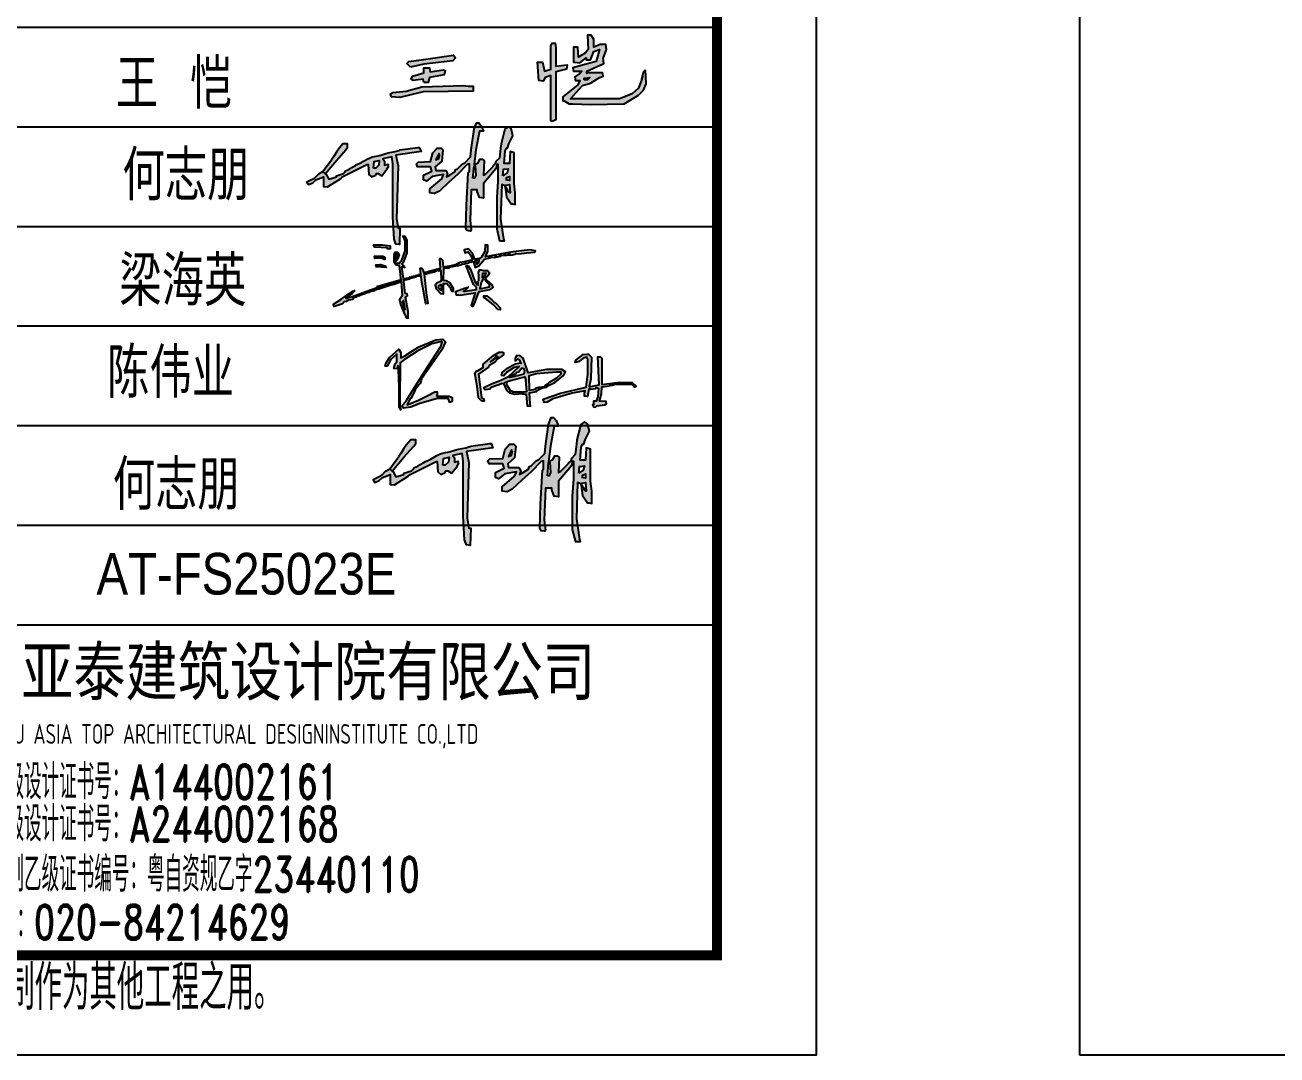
# Model space of a CAD drawing. Extents: x -1041549 to 749950, y -354245 to 17554.
# Drawn here: x -605750 to -593181, y -141716 to -131375 of the extents above; entities that cross this region are included whole.
import ezdxf
from ezdxf.enums import TextEntityAlignment as Align

# ---------------------------------------------------------------- set-up
doc = ezdxf.new("R2010")
doc.units = 0
doc.header["$LTSCALE"] = 1000
doc.header["$MEASUREMENT"] = 0
for name, color, linetype in [('13', 13, 'Continuous'), ('14', 1, 'Continuous'), ('_0', 7, 'Continuous'), ('PUB_TITLE', 4, 'Continuous'), ('RAS2DXF', 7, 'Continuous'), ('图签-Xi$0$RAS2DXF', 7, 'Continuous')]:
    doc.layers.add(name, color=color, linetype=linetype)
doc.styles.add('_HZTXT', font='gs_txt.shx', dxfattribs={"width": 0.8, "bigfont": 'HZTXT.shx'})
doc.styles.add('HT', font='simhei.ttf', dxfattribs={"width": 0.7})
doc.styles.add('hztxt', font='romand_pkpm', dxfattribs={"bigfont": 'gbcbig'})
doc.styles.get("Standard").update_dxf_attribs({"font": 'gbenor.shx', "bigfont": 'gbcbig.shx'})

# ---------------------------------------------------------------- blocks, each defined once
blk = doc.blocks.new('图签-Xi$0$A$C38097BB6')
at = {"linetype": 'Continuous'}
h = blk.add_hatch(color=4, dxfattribs=at)
h.dxf.hatch_style = 1
h.paths.add_polyline_path([(1561, 923), (1554, 964), (1629, 1032), (1643, 1162), (1622, 1183), (1575, 1183), (1527, 1128), (1499, 1025), (1356, 1019), (1335, 998), (1349, 964), (1499, 964), (1513, 916), (1417, 868), (1417, 813), (1451, 800), (1520, 854), (1650, 875), (1629, 827), (1492, 711), (1492, 663), (1547, 656), (1602, 683), (1711, 786), (1814, 875), (1923, 991), (1951, 998), (1951, 909), (1937, 896), (1917, 519), (1910, 253), (1923, 225), (1964, 218), (1971, 232), (1958, 341), (1971, 697), (2040, 697), (2040, 677), (2067, 608), (2115, 601), (2115, 772), (2156, 820), (2259, 943), (2272, 991), (2286, 991), (2286, 800), (2272, 608), (2272, 239), (2306, 102), (2354, 102), (2347, 129), (2313, 355), (2327, 759), (2361, 745), (2373, 746), (2375, 752), (2416, 759), (2423, 663), (2402, 670), (2395, 704), (2382, 704), (2382, 725), (2368, 725), (2382, 615), (2436, 533), (2450, 533), (2484, 526), (2484, 663), (2471, 772), (2471, 1128), (2423, 1142), (2416, 1005), (2354, 1005), (2368, 1149), (2382, 1183), (2395, 1183), (2409, 1231), (2457, 1326), (2436, 1409), (2402, 1429), (2361, 1402), (2320, 1231), (2313, 1183), (2300, 1067), (2259, 1025), (2252, 998), (2224, 971), (2224, 964), (2142, 882), (2115, 868), (2122, 1039), (2101, 1053), (2074, 1053), (2053, 1012), (2005, 991), (2026, 1162), (2067, 1381), (2115, 1381), (2088, 1443), (2060, 1477), (2033, 1477), (2005, 1402), (1971, 1162), (1964, 1080), (1896, 1012), (1869, 998), (1814, 943), (1787, 930), (1787, 909), (1725, 868), (1684, 848), (1698, 889), (1677, 923)])
h.paths.add_polyline_path([(1561, 1046), (1595, 1121), (1608, 1108), (1595, 1060)], flags=16)
h.paths.add_polyline_path([(2005, 978), (2019, 978), (2026, 868), (2012, 834), (1992, 834)], flags=16)
h.paths.add_polyline_path([(2341, 861), (2347, 937), (2402, 943), (2389, 896)], flags=16)
h.paths.add_polyline_path([(2382, 812), (2382, 841), (2416, 854), (2416, 807)], flags=16)
h = blk.add_hatch(color=4, dxfattribs=at)
h.dxf.hatch_style = 1
h.paths.add_polyline_path([(254, 848), (254, 800), (254, 738), (268, 738), (302, 731), (453, 827), (473, 848), (761, 991), (774, 991), (781, 875), (815, 848), (863, 868), (870, 889), (891, 889), (932, 861), (993, 937), (1014, 976), (1002, 995), (966, 984), (966, 1032), (946, 1058), (1048, 1080), (1062, 998), (1062, 697), (1062, 383), (1075, 123), (1096, 68), (1137, 61), (1144, 253), (1123, 253), (1103, 362), (1123, 978), (1096, 1101), (1390, 1142), (1369, 1190), (1356, 1190), (1144, 1162), (1133, 1155), (1089, 1142), (1007, 1128), (981, 1121), (945, 1108), (933, 1104), (921, 1101), (891, 1094), (866, 1090), (822, 1080), (798, 1071), (770, 1059), (713, 1025), (696, 1014), (644, 991), (627, 980), (583, 957), (560, 941), (521, 923), (513, 917), (502, 903), (487, 889), (405, 861), (405, 848), (316, 820), (282, 882), (275, 882), (248, 909), (200, 882), (166, 848), (145, 827), (108, 810), (63, 788), (83, 759), (131, 779), (166, 813), (228, 837)])
h.paths.add_polyline_path([(836, 950), (843, 1025), (904, 1039), (897, 984), (863, 950)], flags=16)
h = blk.add_hatch(color=4, dxfattribs=at)
h.dxf.hatch_style = 1
h.paths.add_polyline_path([(248, 909), (275, 882), (405, 1039), (514, 1162), (535, 1190), (535, 1231), (480, 1231), (431, 1170), (405, 1135), (371, 1081), (350, 1046)])
for p, q in [((248, 909), (350, 1046)), ((1014, 976), (1002, 995))]:
    blk.add_line(p, q, dxfattribs=at)
at = {"layer": '图签-Xi$0$RAS2DXF', "color": 0}
for points in [[(2361, 745, 0), (2327, 759, 0), (2313, 355, 0), (2347, 129, 0), (2354, 102, 0), (2306, 102, 0), (2272, 239, 0), (2272, 608, 0), (2286, 800, 0), (2286, 991, 0), (2272, 991, 0), (2259, 943, 0), (2156, 820, 0), (2115, 772, 0), (2115, 601, 0), (2067, 608, 0), (2040, 677, 0), (2040, 697, 0), (1971, 697, 0), (1958, 341, 0), (1971, 232, 0), (1964, 218, 0), (1923, 225, 0), (1910, 253, 0), (1917, 519, 0), (1937, 896, 0), (1951, 909, 0), (1951, 998, 0), (1923, 991, 0), (1814, 875, 0), (1711, 786, 0), (1602, 683, 0), (1547, 656, 0), (1492, 663, 0), (1492, 711, 0), (1629, 827, 0), (1650, 875, 0), (1520, 854, 0), (1451, 800, 0), (1417, 813, 0), (1417, 868, 0), (1513, 916, 0), (1499, 964, 0), (1349, 964, 0), (1335, 998, 0), (1356, 1019, 0), (1499, 1025, 0), (1527, 1128, 0), (1575, 1183, 0), (1622, 1183, 0), (1643, 1162, 0), (1629, 1032, 0), (1554, 964, 0), (1561, 923, 0), (1677, 923, 0), (1698, 889, 0), (1684, 848, 0), (1725, 868, 0), (1787, 909, 0), (1787, 930, 0), (1814, 943, 0), (1869, 998, 0), (1896, 1012, 0), (1964, 1080, 0), (1971, 1162, 0), (2005, 1402, 0), (2033, 1477, 0), (2060, 1477, 0), (2088, 1443, 0), (2115, 1381, 0), (2067, 1381, 0), (2026, 1162, 0), (2005, 991, 0), (2053, 1012, 0), (2074, 1053, 0), (2101, 1053, 0), (2122, 1039, 0), (2115, 868, 0), (2142, 882, 0), (2224, 964, 0)], [(2368, 725, 0), (2375, 752, 0), (2416, 759, 0), (2423, 663, 0), (2402, 670, 0), (2395, 704, 0), (2382, 704, 0), (2382, 725, 0), (2368, 725, 0), (2382, 615, 0), (2436, 533, 0), (2450, 533, 0), (2484, 526, 0), (2484, 663, 0), (2471, 772, 0), (2471, 1128, 0), (2423, 1142, 0), (2416, 1005, 0), (2354, 1005, 0), (2368, 1149, 0), (2382, 1183, 0), (2395, 1183, 0), (2409, 1231, 0), (2457, 1326, 0), (2436, 1409, 0), (2402, 1429, 0), (2361, 1402, 0), (2320, 1231, 0), (2313, 1183, 0), (2300, 1067, 0), (2259, 1025, 0), (2252, 998, 0), (2224, 971, 0), (2224, 964, 0), (2224, 964, 0), (2224, 964, 0)], [(145, 827, 0), (166, 848, 0), (200, 882, 0), (248, 909, 0), (275, 882, 0), (282, 882, 0), (316, 820, 0), (405, 848, 0), (405, 861, 0), (487, 889, 0), (502, 903, 0), (513, 917, 0), (521, 923, 0), (560, 941, 0), (583, 957, 0), (627, 980, 0), (644, 991, 0), (696, 1014, 0), (713, 1025, 0), (770, 1059, 0), (798, 1071, 0), (822, 1080, 0), (866, 1090, 0), (891, 1094, 0), (921, 1101, 0), (933, 1104, 0), (945, 1108, 0), (981, 1121, 0), (1007, 1128, 0), (1089, 1142, 0), (1133, 1155, 0), (1144, 1162, 0), (1356, 1190, 0), (1369, 1190, 0), (1390, 1142, 0), (1096, 1101, 0), (1123, 978, 0), (1103, 362, 0), (1123, 253, 0), (1144, 253, 0), (1137, 61, 0), (1096, 68, 0), (1075, 123, 0), (1062, 383, 0), (1062, 697, 0), (1062, 998, 0), (1048, 1080, 0), (946, 1058, 0), (966, 1032, 0), (966, 984, 0), (1002, 995, 0)], [(275, 882, 0), (405, 1039, 0), (514, 1162, 0), (535, 1190, 0), (535, 1231, 0), (480, 1231, 0), (431, 1170, 0), (405, 1135, 0), (371, 1081, 0), (350, 1046, 0), (350, 1046, 0), (350, 1046, 0)], [(1608, 1108, 0), (1595, 1121, 0), (1561, 1046, 0), (1595, 1060, 0), (1608, 1108, 0), (1608, 1108, 0)], [(145, 827, 0), (108, 810, 0), (63, 788, 0), (83, 759, 0), (131, 779, 0), (166, 813, 0), (228, 837, 0), (254, 848, 0), (254, 800, 0), (254, 738, 0), (268, 738, 0), (302, 731, 0), (453, 827, 0), (473, 848, 0), (761, 991, 0), (774, 991, 0), (781, 875, 0), (815, 848, 0), (863, 868, 0), (870, 889, 0), (891, 889, 0), (932, 861, 0), (993, 937, 0), (1014, 976, 0)], [(836, 950, 0), (843, 1025, 0), (904, 1039, 0), (897, 984, 0), (863, 950, 0), (836, 950, 0)], [(1992, 834, 0), (2005, 978, 0), (2019, 978, 0), (2026, 868, 0), (2012, 834, 0), (1992, 834, 0)], [(2341, 861, 0), (2347, 937, 0), (2402, 943, 0), (2389, 896, 0), (2341, 861, 0)], [(2382, 807, 0), (2382, 841, 0), (2416, 854, 0), (2416, 807, 0), (2375, 813, 0)], [(2373, 746, 0), (2361, 745, 0)]]:
    blk.add_polyline3d(points, dxfattribs=at)
blk = doc.blocks.new('qs23x')
at = {"linetype": 'Continuous'}
h = blk.add_hatch(color=4, dxfattribs=at)
h.dxf.hatch_style = 1
h.paths.add_polyline_path([(1064138.2, -133986), (1064153.2, -133982), (1064154.2, -133976), (1064138.2, -133978), (1064138.2, -133952), (1064137.2, -133945), (1064133.2, -133945), (1064131.2, -133949), (1064131.2, -133982), (1064122.2, -133985), (1064119.2, -133972), (1064112.2, -133972), (1064114.2, -133998), (1064120.2, -133999), (1064123.2, -133994), (1064131.2, -133991), (1064131.2, -134055), (1064133.2, -134056), (1064138.2, -134054), (1064138.2, -134049)])
h = blk.add_hatch(color=4, dxfattribs=at)
h.dxf.hatch_style = 1
h.paths.add_polyline_path([(1064181.2, -133966), (1064181.2, -133969), (1064187.2, -133969), (1064192.2, -133957), (1064200.2, -133954), (1064195.2, -133971), (1064181.2, -133975), (1064162.2, -133980), (1064163.2, -133985), (1064175.2, -133985), (1064172.2, -133988), (1064165.2, -133993), (1064166.2, -133998), (1064172.2, -133998), (1064169.2, -134004), (1064148.2, -134021), (1064148.2, -134027), (1064150.2, -134027), (1064157.2, -134031), (1064162.2, -134031), (1064187.2, -134032), (1064235.2, -134031), (1064255.2, -134019), (1064262.2, -134012), (1064266.2, -134003), (1064265.2, -133983), (1064263.2, -133985), (1064262.2, -133987), (1064261.2, -133992), (1064260.2, -133996), (1064255.2, -134009), (1064246.2, -134017), (1064228.2, -134024), (1064159.2, -134024), (1064176.2, -134005), (1064187.2, -134002), (1064200.2, -133994), (1064205.2, -133992), (1064204.2, -133987), (1064184.2, -133987), (1064182.2, -133988), (1064182.2, -133985), (1064206.2, -133974), (1064205.2, -133967), (1064210.2, -133954), (1064209.2, -133947), (1064201.2, -133947), (1064192.2, -133951), (1064192.2, -133940), (1064188.2, -133934), (1064183.2, -133934), (1064184.2, -133954), (1064180.2, -133959), (1064170.2, -133965), (1064169.2, -133951), (1064163.2, -133951), (1064163.2, -133972), (1064165.2, -133972), (1064172.2, -133973)])
h.paths.add_polyline_path([(1064178.2, -133995), (1064186.2, -133994), (1064183.2, -133997), (1064178.2, -133997)], flags=16)
h = blk.add_hatch(color=4, dxfattribs=at)
h.dxf.hatch_style = 1
h.paths.add_polyline_path([(1063947.2, -133969), (1063930.2, -133971), (1063927.2, -133974), (1063932.2, -133979), (1063951.2, -133975), (1063992.2, -133970), (1063996.2, -133966), (1063993.2, -133962)])
h = blk.add_hatch(color=4, dxfattribs=at)
h.dxf.hatch_style = 1
h.paths.add_polyline_path([(1063980.2, -133990), (1063981.2, -133984), (1063979.2, -133983), (1063960.2, -133986), (1063959.2, -133980), (1063951.2, -133980), (1063951.2, -133987), (1063935.2, -133992), (1063933.2, -133996), (1063936.2, -133998), (1063950.2, -133996), (1063951.1, -134001), (1063957.2, -134001), (1063959.2, -133994)])
h = blk.add_hatch(color=4, dxfattribs=at)
h.dxf.hatch_style = 1
h.paths.add_polyline_path([(1063948.2, -134007), (1063926.2, -134013), (1063907.2, -134015), (1063904.2, -134017), (1063905, -134021), (1063917.2, -134022), (1063950.2, -134014), (1064021.2, -134013), (1064021.2, -134006), (1064014.2, -134006), (1064007.2, -134005)])
at = {"layer": 'RAS2DXF', "color": 0}
for points in [[(1064133.2, -134056, 0), (1064131.2, -134055, 0), (1064131.2, -133991, 0), (1064123.2, -133994, 0), (1064120.2, -133999, 0), (1064114.2, -133998, 0), (1064112.2, -133972, 0), (1064119.2, -133972, 0), (1064122.2, -133985, 0), (1064131.2, -133982, 0), (1064131.2, -133949, 0), (1064133.2, -133945, 0), (1064137.2, -133945, 0), (1064138.2, -133952, 0), (1064138.2, -133978, 0), (1064154.2, -133976, 0), (1064153.2, -133982, 0), (1064138.2, -133986, 0), (1064138.2, -134049, 0), (1064138.2, -134054, 0), (1064133.2, -134056, 0)], [(1064260.2, -133996, 0), (1064261.2, -133992, 0), (1064261.2, -133992, 0), (1064260.2, -133996, 0), (1064255.2, -134009, 0), (1064246.2, -134017, 0), (1064228.2, -134024, 0), (1064159.2, -134024, 0), (1064176.2, -134005, 0), (1064187.2, -134002, 0), (1064200.2, -133994, 0), (1064205.2, -133992, 0), (1064204.2, -133987, 0), (1064184.2, -133987, 0), (1064182.2, -133988, 0), (1064182.2, -133985, 0), (1064206.2, -133974, 0), (1064205.2, -133967, 0), (1064210.2, -133954, 0), (1064209.2, -133947, 0), (1064201.2, -133947, 0), (1064192.2, -133951, 0), (1064192.2, -133940, 0), (1064188.2, -133934, 0), (1064183.2, -133934, 0), (1064184.2, -133954, 0), (1064180.2, -133959, 0), (1064170.2, -133965, 0), (1064169.2, -133951, 0), (1064163.2, -133951, 0), (1064163.2, -133972, 0), (1064165.2, -133972, 0), (1064172.2, -133973, 0), (1064181.2, -133966, 0), (1064181.2, -133969, 0), (1064187.2, -133969, 0), (1064192.2, -133957, 0), (1064200.2, -133954, 0), (1064195.2, -133971, 0), (1064181.2, -133975, 0), (1064162.2, -133980, 0), (1064163.2, -133985, 0), (1064175.2, -133985, 0), (1064172.2, -133988, 0), (1064165.2, -133993, 0), (1064166.2, -133998, 0), (1064172.2, -133998, 0), (1064169.2, -134004, 0), (1064148.2, -134021, 0), (1064148.2, -134027, 0), (1064150.2, -134027, 0), (1064157.2, -134031, 0), (1064162.2, -134031, 0), (1064187.2, -134032, 0), (1064235.2, -134031, 0), (1064255.2, -134019, 0), (1064262.2, -134012, 0), (1064266.2, -134003, 0), (1064265.2, -133983, 0)], [(1063932.2, -133979, 0), (1063927.2, -133974, 0), (1063930.2, -133971, 0), (1063947.2, -133969, 0), (1063993.2, -133962, 0), (1063996.2, -133966, 0), (1063992.2, -133970, 0), (1063951.2, -133975, 0), (1063932.2, -133979, 0)], [(1063951.1, -134001, 0), (1063950.2, -133996, 0), (1063936.2, -133998, 0), (1063933.2, -133996, 0), (1063935.2, -133992, 0), (1063951.2, -133987, 0), (1063951.2, -133980, 0), (1063959.2, -133980, 0), (1063960.2, -133986, 0), (1063979.2, -133983, 0), (1063981.2, -133984, 0), (1063980.2, -133990, 0), (1063959.2, -133994, 0), (1063957.2, -134001, 0), (1063951.1, -134001, 0)], [(1064261.2, -133992, 0), (1064262.2, -133987, 0), (1064263.2, -133985, 0), (1064265.2, -133983, 0)], [(1064178.2, -133997, 0), (1064178.2, -133995, 0), (1064186.2, -133994, 0), (1064183.2, -133997, 0), (1064178.2, -133997, 0)], [(1063905, -134021, 0), (1063904.2, -134017, 0), (1063907.2, -134015, 0), (1063926.2, -134013, 0), (1063948.2, -134007, 0), (1064007.2, -134005, 0), (1064014.2, -134006, 0), (1064021.2, -134006, 0), (1064021.2, -134013, 0), (1063950.2, -134014, 0), (1063917.2, -134022, 0), (1063905, -134021, 0)]]:
    blk.add_polyline3d(points, dxfattribs=at)
blk = doc.blocks.new('CWY')
at = {"linetype": 'Continuous'}
for points in [[(428851.5, 106289.3), (428880.5, 106308.3), (428890.5, 106313.3), (428910.5, 106323.3), (428931.5, 106328.3), (428932.5, 106326.3), (428929.5, 106317.3), (428900.5, 106272.3), (428880.5, 106241.3), (428857.5, 106204.3), (428855.5, 106200.3), (428846.5, 106191.3), (428849.5, 106185.3), (428865.5, 106187.3), (428884.5, 106195.3), (428922.5, 106206.3), (428945.5, 106206.3), (428948.5, 106197.3), (428953.5, 106199.3), (428953.5, 106208.3), (428947.5, 106211.3), (428920.5, 106211.3), (428921.5, 106214.3), (428921.5, 106220.3), (428916.5, 106220.3), (428901.5, 106212.3), (428881.5, 106202.3), (428857.5, 106192.3), (428858.5, 106195.3), (428863.5, 106206.3), (428865.5, 106206.3), (428870.5, 106215.3), (428874.5, 106224.3), (428882.5, 106235.3), (428885.5, 106238.3), (428887.5, 106244.3), (428888.5, 106250.3), (428890.5, 106251.3), (428898.5, 106263.3), (428931.5, 106310.3), (428939.5, 106327.3), (428933.5, 106333.3), (428918.5, 106331.3), (428882.5, 106316.3), (428868.5, 106308.3), (428852.5, 106297.3), (428843.5, 106293.3), (428843.5, 106304.3), (428839.5, 106311.3), (428820.5, 106294.3), (428812.5, 106282.3), (428810.5, 106275.3), (428814.5, 106275.3), (428822.5, 106289.3), (428835.5, 106301.3), (428835.5, 106284.3), (428831.5, 106280.3), (428828.5, 106270.3), (428836.5, 106269.3), (428836.5, 106275.3), (428838.5, 106275.3), (428839.5, 106241.3), (428842.5, 106243.3), (428842.5, 106282.3)], [(429185.5, 106217.3), (429148.5, 106204.3), (429150.5, 106197.3), (429157.5, 106198.3), (429169.5, 106205.3), (429179.5, 106208.3), (429210.5, 106217.3), (429238.5, 106222.3), (429237.5, 106217.3), (429237.5, 106211.3), (429243.5, 106210.3), (429246.5, 106226.3), (429250.5, 106226.3), (429260.5, 106227.3), (429262.5, 106229.3), (429267.5, 106228.3), (429265.5, 106209.3), (429262.5, 106200.3), (429256.5, 106200.3), (429256.5, 106192.3), (429254.5, 106192.3), (429256.5, 106188.3), (429260.5, 106187.3), (429263.5, 106190.3), (429280.5, 106192.3), (429284.5, 106194.3), (429283.5, 106199.3), (429269.5, 106200.3), (429273.5, 106216.3), (429274.5, 106231.3), (429290.5, 106233.3), (429294.5, 106235.3), (429294.5, 106234.3), (429297.5, 106234.3), (429297.5, 106235.3), (429298.5, 106235.3), (429313.5, 106236.3), (429334.5, 106236.3), (429335.1, 106237), (429339.5, 106235.3), (429344.5, 106230.3), (429347.5, 106232.3), (429339.5, 106240.3), (429307.5, 106240.3), (429274.5, 106236.3), (429274.5, 106292.3), (429271.5, 106295.3), (429265.5, 106295.3), (429268.5, 106235.3), (429247.5, 106231.3), (429250.5, 106248.3), (429252.5, 106294.3), (429245.5, 106301.3), (429242.5, 106301.3), (429234.5, 106300.3), (429218.5, 106288.3), (429217.5, 106283.3), (429225.5, 106285.3), (429234.5, 106292.3), (429242.5, 106294.3), (429244.5, 106290.3), (429244.5, 106257.3), (429240.5, 106230.3)], [(428842.5, 106243.3), (428839.5, 106241.3), (428839.5, 106212.3), (428839.5, 106187.3), (428840.5, 106187.3), (428842.5, 106182.3), (428844.5, 106182.3), (428842.5, 106189.3)]]:
    blk.add_hatch(color=4, dxfattribs=at).paths.add_polyline_path(points)
h = blk.add_hatch(color=4, dxfattribs=at)
h.paths.add_polyline_path([(429017.5, 106263.3), (429031.5, 106273.3), (429034.5, 106277.3), (429044.5, 106283.3), (429051.5, 106291.3), (429063.5, 106299.3), (429063.5, 106304.3), (429061.5, 106305.3), (429054.5, 106305.3), (429042.5, 106298.3), (429020.5, 106279.3), (429020.5, 106272.3), (429009.5, 106266.3), (429005.5, 106264.3), (429002.5, 106260.3), (429007.5, 106232.3), (429010.5, 106207.3), (429017.5, 106200.3), (429022.5, 106200.3), (429021.5, 106205.3), (429016.5, 106208.3), (429010.5, 106258.3)])
h.paths.add_polyline_path([(429035.5, 106284.3), (429038.5, 106287.3), (429045.5, 106293.3), (429049.5, 106297.3), (429052.5, 106294.3), (429046.5, 106292.3), (429045.5, 106291.3), (429037.5, 106285.3)], flags=16)
h = blk.add_hatch(color=4, dxfattribs=at)
h.paths.add_polyline_path([(429059.5, 106237.3), (429064.5, 106238.3), (429071.5, 106222.3), (429074.5, 106219.3), (429077.5, 106219.3), (429077.5, 106217.3), (429087.5, 106214.3), (429104.5, 106216.3), (429104.5, 106219.3), (429084.5, 106219.3), (429083.5, 106221.3), (429078.5, 106222.3), (429072.5, 106233.3), (429070.5, 106236.3), (429071.5, 106242.3), (429081.5, 106245.3), (429109.5, 106252.3), (429111.5, 106244.3), (429113.5, 106221.3), (429106.5, 106220.3), (429106.5, 106216.3), (429109.5, 106215.3), (429112.5, 106215.3), (429114.5, 106190.3), (429116.5, 106190.3), (429121.5, 106189.3), (429120.5, 106195.3), (429119.5, 106218.3), (429134.5, 106221.3), (429139.5, 106225.3), (429148.5, 106229.3), (429152.5, 106229.3), (429153.5, 106230.3), (429154.9, 106230.4), (429156.5, 106231.3), (429161.5, 106234.3), (429173.5, 106240.3), (429192.5, 106255.3), (429196.5, 106263.3), (429188.5, 106268.3), (429155.5, 106268.3), (429116.5, 106261.3), (429105.5, 106292.3), (429099.5, 106297.3), (429092.5, 106298.3), (429088.5, 106292.3), (429088.5, 106285.3), (429094.5, 106291.3), (429098.5, 106288.3), (429101.5, 106281.3), (429099.5, 106282.3), (429087.5, 106279.3), (429072.5, 106271.3), (429061.5, 106262.3), (429059.5, 106255.3), (429064.5, 106254.3), (429070.5, 106262.3), (429086.5, 106272.3), (429097.5, 106274.3), (429074.4, 106253.3), (429077.8, 106252.8), (429081.4, 106256.3), (429090.5, 106259.3), (429092.5, 106262.3), (429096.5, 106263.3), (429102.5, 106271.3), (429105.5, 106271.3), (429108.5, 106266.3), (429107.5, 106258.3), (429084.5, 106252.3), (429076.5, 106251.3), (429077.8, 106252.8), (429074.5, 106253.3), (429056.5, 106244.3), (429039.5, 106238.3), (429021.5, 106229.3), (429024.5, 106224.3), (429034.5, 106226.3), (429037.5, 106229.3)])
h.paths.add_polyline_path([(429118.5, 106255.3), (429134.5, 106259.3), (429150.5, 106261.3), (429177.5, 106263.3), (429186.5, 106263.3), (429186.5, 106258.3), (429177.5, 106249.3), (429173.5, 106247.3), (429161.5, 106240.3), (429157.9, 106236.6), (429152.5, 106233.3), (429151.5, 106231.3), (429139.5, 106229.3), (429132.5, 106227.3), (429132.5, 106225.3), (429119.5, 106223.3)], flags=16)
for p, q in [((429045.5, 106293.3), (429038.5, 106287.3)), ((429037.5, 106285.3), (429045.5, 106291.3))]:
    blk.add_line(p, q, dxfattribs=at)
at = {"layer": 'RAS2DXF', "color": 0}
for points in [[(428920.5, 106211.3, 0), (428947.5, 106211.3, 0), (428953.5, 106208.3, 0), (428953.5, 106199.3, 0), (428948.5, 106197.3, 0), (428945.5, 106206.3, 0), (428922.5, 106206.3, 0), (428884.5, 106195.3, 0), (428865.5, 106187.3, 0), (428849.5, 106185.3, 0), (428846.5, 106191.3, 0), (428855.5, 106200.3, 0), (428857.5, 106204.3, 0), (428880.5, 106241.3, 0), (428900.5, 106272.3, 0), (428929.5, 106317.3, 0), (428932.5, 106326.3, 0), (428931.5, 106328.3, 0), (428910.5, 106323.3, 0), (428890.5, 106313.3, 0), (428880.5, 106308.3, 0), (428851.5, 106289.3, 0), (428842.5, 106282.3, 0), (428842.5, 106243.3, 0), (428839.5, 106241.3, 0), (428838.5, 106275.3, 0), (428836.5, 106275.3, 0), (428836.5, 106269.3, 0), (428828.5, 106270.3, 0), (428831.5, 106280.3, 0), (428835.5, 106284.3, 0), (428835.5, 106301.3, 0), (428822.5, 106289.3, 0), (428814.5, 106275.3, 0), (428810.5, 106275.3, 0), (428812.5, 106282.3, 0), (428820.5, 106294.3, 0), (428839.5, 106311.3, 0), (428843.5, 106304.3, 0), (428843.5, 106293.3, 0), (428852.5, 106297.3, 0), (428868.5, 106308.3, 0), (428882.5, 106316.3, 0), (428918.5, 106331.3, 0), (428933.5, 106333.3, 0), (428939.5, 106327.3, 0), (428931.5, 106310.3, 0), (428898.5, 106263.3, 0), (428890.5, 106251.3, 0), (428888.5, 106250.3, 0), (428887.5, 106244.3, 0), (428885.5, 106238.3, 0), (428882.5, 106235.3, 0), (428874.5, 106224.3, 0), (428870.5, 106215.3, 0), (428865.5, 106206.3, 0), (428863.5, 106206.3, 0), (428858.5, 106195.3, 0), (428857.5, 106192.3, 0), (428881.5, 106202.3, 0), (428901.5, 106212.3, 0), (428916.5, 106220.3, 0), (428921.5, 106220.3, 0), (428921.5, 106214.3, 0), (428920.5, 106211.3, 0), (428920.5, 106211.3, 0), (428920.5, 106211.3, 0), (428920.5, 106211.3, 0)], [(428881.5, 106309.3, 0), (428882.5, 106308.3, 0)], [(429017.5, 106200.3, 0), (429010.5, 106207.3, 0), (429007.5, 106232.3, 0), (429002.5, 106260.3, 0), (429005.5, 106264.3, 0), (429009.5, 106266.3, 0), (429020.5, 106272.3, 0), (429020.5, 106279.3, 0), (429042.5, 106298.3, 0), (429054.5, 106305.3, 0), (429061.5, 106305.3, 0), (429063.5, 106304.3, 0), (429063.5, 106299.3, 0), (429051.5, 106291.3, 0), (429044.5, 106283.3, 0), (429034.5, 106277.3, 0), (429031.5, 106273.3, 0), (429017.5, 106263.3, 0), (429010.5, 106258.3, 0), (429016.5, 106208.3, 0), (429021.5, 106205.3, 0), (429022.5, 106200.3, 0), (429017.5, 106200.3, 0)], [(429046.5, 106292.3, 0), (429052.5, 106294.3, 0), (429049.5, 106297.3, 0), (429045.5, 106293.3, 0)], [(429161.5, 106234.3, 0), (429173.5, 106240.3, 0), (429192.5, 106255.3, 0), (429196.5, 106263.3, 0), (429188.5, 106268.3, 0), (429155.5, 106268.3, 0), (429116.5, 106261.3, 0), (429105.5, 106292.3, 0), (429099.5, 106297.3, 0), (429092.5, 106298.3, 0), (429088.5, 106292.3, 0), (429088.5, 106285.3, 0)], [(429250.5, 106226.3, 0), (429246.5, 106226.3, 0), (429243.5, 106210.3, 0), (429237.5, 106211.3, 0), (429237.5, 106217.3, 0), (429238.5, 106222.3, 0), (429210.5, 106217.3, 0), (429179.5, 106208.3, 0), (429169.5, 106205.3, 0), (429157.5, 106198.3, 0), (429150.5, 106197.3, 0), (429148.5, 106204.3, 0), (429185.5, 106217.3, 0), (429240.5, 106230.3, 0), (429244.5, 106257.3, 0), (429244.5, 106290.3, 0), (429242.5, 106294.3, 0), (429234.5, 106292.3, 0), (429225.5, 106285.3, 0), (429217.5, 106283.3, 0), (429218.5, 106288.3, 0), (429234.5, 106300.3, 0), (429242.5, 106301.3, 0), (429245.5, 106301.3, 0), (429252.5, 106294.3, 0), (429250.5, 106248.3, 0), (429247.5, 106231.3, 0), (429268.5, 106235.3, 0), (429265.5, 106295.3, 0), (429271.5, 106295.3, 0), (429274.5, 106292.3, 0), (429274.5, 106236.3, 0), (429307.5, 106240.3, 0), (429339.5, 106240.3, 0), (429347.5, 106232.3, 0), (429344.5, 106230.3, 0), (429339.5, 106235.3, 0), (429335.1, 106237, 0), (429334.5, 106236.3, 0), (429313.5, 106236.3, 0), (429298.5, 106235.3, 0), (429298.5, 106235.3, 0), (429300.5, 106235.4, 0)], [(429064.5, 106238.3, 0), (429067.5, 106241.3, 0), (429064.5, 106238.3, 0), (429059.5, 106237.3, 0), (429037.5, 106229.3, 0), (429034.5, 106226.3, 0), (429024.5, 106224.3, 0), (429021.5, 106229.3, 0), (429039.5, 106238.3, 0), (429056.5, 106244.3, 0), (429074.5, 106253.3, 0), (429077.8, 106252.8, 0), (429081.4, 106256.3, 0), (429090.5, 106259.3, 0), (429092.5, 106262.3, 0), (429096.5, 106263.3, 0), (429102.5, 106271.3, 0), (429105.5, 106271.3, 0), (429108.5, 106266.3, 0), (429107.5, 106258.3, 0), (429084.5, 106252.3, 0), (429076.5, 106251.3, 0), (429077.8, 106252.8, 0)], [(429037.5, 106285.3, 0), (429035.5, 106284.3, 0), (429038.5, 106287.3, 0), (429038.5, 106287.3, 0), (429038.5, 106287.3, 0)], [(429046.5, 106292.3, 0), (429045.5, 106291.3, 0)], [(429074.2, 106253.1, 0), (429097.5, 106274.3, 0), (429086.5, 106272.3, 0), (429070.5, 106262.3, 0), (429064.5, 106254.3, 0), (429059.5, 106255.3, 0), (429061.5, 106262.3, 0), (429072.5, 106271.3, 0), (429087.5, 106279.3, 0), (429099.5, 106282.3, 0), (429101.5, 106281.3, 0), (429098.5, 106288.3, 0), (429094.5, 106291.3, 0), (429088.5, 106285.3, 0)], [(429096.5, 106273.3, 0), (429097.5, 106273.3, 0)], [(428838.5, 106258.3, 0), (428837.5, 106257.3, 0)], [(428839.5, 106241.3, 0), (428839.5, 106212.3, 0), (428839.5, 106187.3, 0), (428840.5, 106187.3, 0), (428842.5, 106182.3, 0), (428844.5, 106182.3, 0), (428842.5, 106189.3, 0), (428842.5, 106243.3, 0)], [(429104.5, 106216.3, 0), (429104.5, 106219.3, 0), (429084.5, 106219.3, 0), (429083.5, 106221.3, 0), (429078.5, 106222.3, 0), (429072.5, 106233.3, 0), (429070.5, 106236.3, 0), (429071.5, 106242.3, 0), (429081.5, 106245.3, 0), (429109.5, 106252.3, 0), (429111.5, 106244.3, 0), (429110.5, 106242.3, 0)], [(429106.5, 106216.3, 0), (429106.5, 106220.3, 0), (429113.5, 106221.3, 0), (429111.5, 106244.3, 0)], [(429139.5, 106229.3, 0), (429132.5, 106227.3, 0), (429132.5, 106225.3, 0), (429119.5, 106223.3, 0), (429118.5, 106255.3, 0), (429134.5, 106259.3, 0), (429150.5, 106261.3, 0), (429177.5, 106263.3, 0), (429186.5, 106263.3, 0), (429186.5, 106258.3, 0), (429177.5, 106249.3, 0), (429173.5, 106247.3, 0), (429161.5, 106240.3, 0), (429157.9, 106236.6, 0), (429152.5, 106233.3, 0), (429151.5, 106231.3, 0), (429139.5, 106229.3, 0)], [(429104.5, 106216.3, 0), (429087.5, 106214.3, 0), (429077.5, 106217.3, 0), (429077.5, 106219.3, 0), (429074.5, 106219.3, 0), (429071.5, 106222.3, 0), (429064.5, 106238.3, 0)], [(429104.5, 106216.3, 0), (429106.5, 106216.3, 0), (429109.5, 106215.3, 0), (429112.5, 106215.3, 0), (429114.5, 106190.3, 0), (429116.5, 106190.3, 0), (429121.5, 106189.3, 0), (429120.5, 106195.3, 0), (429119.5, 106218.3, 0), (429134.5, 106221.3, 0), (429139.5, 106225.3, 0), (429148.5, 106229.3, 0), (429139.5, 106225.3, 0), (429139.5, 106226.3, 0)], [(429104.5, 106218.3, 0), (429106.5, 106218.3, 0)], [(429106.5, 106216.3, 0), (429106.5, 106215.3, 0)], [(429126.5, 106220.3, 0), (429126.5, 106218.3, 0)], [(429148.5, 106229.3, 0), (429152.5, 106229.3, 0), (429153.5, 106230.3, 0), (429154.9, 106230.4, 0), (429156.5, 106231.3, 0), (429161.5, 106234.3, 0)], [(429250.5, 106226.3, 0), (429249.5, 106225.3, 0)], [(429250.5, 106226.3, 0), (429260.5, 106227.3, 0), (429262.5, 106229.3, 0), (429267.5, 106228.3, 0), (429265.5, 106209.3, 0), (429262.5, 106200.3, 0), (429256.5, 106200.3, 0), (429256.5, 106192.3, 0), (429254.5, 106192.3, 0), (429256.5, 106188.3, 0), (429260.5, 106187.3, 0), (429263.5, 106190.3, 0), (429280.5, 106192.3, 0), (429284.5, 106194.3, 0), (429283.5, 106199.3, 0), (429269.5, 106200.3, 0), (429273.5, 106216.3, 0), (429274.5, 106231.3, 0), (429290.5, 106233.3, 0), (429290.5, 106233.3, 0), (429290.5, 106233.3, 0), (429290.5, 106233.3, 0)], [(429294.5, 106234.3, 0), (429294.5, 106235.3, 0), (429290.5, 106233.3, 0)], [(429294.5, 106234.3, 0), (429297.5, 106234.3, 0), (429297.5, 106235.3, 0), (429298.5, 106235.3, 0)]]:
    blk.add_polyline3d(points, dxfattribs=at)
blk = doc.blocks.new('梁海英_t3')
at = {"linetype": 'Continuous'}
for points in [[(298, 1550), (275, 1550), (279, 1544), (310, 1542), (310.7, 1540), (317, 1540), (317, 1547)], [(278, 1521), (279, 1515), (294, 1516), (302, 1513), (304, 1513), (304, 1519), (299, 1521)], [(333, 1523), (327, 1518.7), (327, 1511), (329, 1511)], [(307, 1493), (306, 1496), (294, 1500), (291, 1500), (281, 1499), (283.5, 1494)], [(335, 1512), (335, 1513), (335, 1513.7), (333, 1513), (332.3, 1510.3), (333, 1511), (334, 1511)], [(343, 1460.5), (341.4, 1460), (343, 1460)], [(345, 1459), (344.8, 1461), (343, 1460.5), (343, 1460)], [(344.8, 1461), (343, 1461), (343, 1460.5)], [(355.9, 1464.7), (351.1, 1464), (354, 1464), (355, 1463), (355.5, 1463)], [(354, 1464), (351.1, 1464), (351.4, 1461.6), (352, 1461), (355.2, 1461.6), (355.5, 1463), (355, 1463)], [(351.4, 1461.6), (351.4, 1460.8), (367, 1464), (352, 1461)], [(367, 1464), (368, 1467), (367, 1468), (365, 1468), (364, 1466), (358, 1465), (358, 1463), (355.5, 1463), (355.2, 1461.6)], [(393, 1476), (391, 1475), (389, 1475), (388, 1474), (374, 1470), (376, 1469), (377, 1469), (377, 1468.2), (383, 1469), (384, 1471), (392, 1472)], [(408, 1477), (408, 1480), (406, 1480), (404, 1479), (404.5, 1477.5), (405, 1477)], [(415, 1483), (411, 1482), (410, 1481), (410, 1477), (414, 1479.3), (414.5, 1480.7)], [(201, 1406), (207, 1407), (213, 1410), (222, 1412), (226.7, 1415.2), (232, 1418), (235.5, 1418.8), (238, 1420), (249, 1425), (262, 1430), (264, 1430.4), (266, 1430), (269.8, 1432.2), (275, 1434), (279, 1435), (282.6, 1434.9), (284, 1437), (284, 1442), (283, 1442), (282, 1441), (263, 1435), (258.7, 1432.7), (256, 1432), (229, 1422), (205, 1414), (205, 1416), (221, 1427), (227, 1433), (227, 1434.3), (223, 1433), (220, 1430), (211, 1425), (193, 1412), (174, 1400), (175, 1394), (182, 1396), (197, 1401)], [(292, 1445), (299, 1445), (299.8, 1445.8), (300, 1447), (307, 1448), (308.3, 1450), (308, 1450), (307.7, 1450), (284, 1443), (288, 1443), (291.2, 1442.7)], [(561, 1421), (554, 1421), (554, 1417), (558, 1414), (577, 1399), (589, 1387), (595, 1386), (595, 1391), (582, 1404), (581, 1404), (574, 1411)]]:
    blk.add_hatch(color=4, dxfattribs=at).paths.add_polyline_path(points)
h = blk.add_hatch(color=4, dxfattribs=at)
h.paths.add_polyline_path([(360, 1562), (355, 1571), (349, 1572), (354, 1560), (354, 1535), (345, 1509), (340, 1503), (332, 1504), (330, 1506), (328, 1506), (329, 1505), (329, 1503), (332, 1499), (341, 1497), (342, 1490), (345, 1459), (343, 1460), (341.4, 1460), (340, 1459.6), (340, 1458), (339, 1458), (338, 1459), (336, 1458.4), (336, 1456.2), (345, 1457), (348, 1421), (341, 1411), (343, 1399), (354, 1373), (355, 1373), (358, 1366), (360, 1366), (363, 1365), (363, 1382), (356, 1418), (361, 1421), (360, 1426), (355, 1427), (351, 1465), (347, 1494), (350, 1494), (354, 1493), (347, 1502), (352, 1507), (360, 1530)])
h.paths.add_polyline_path([(351, 1409), (355, 1387), (353, 1387), (353, 1390), (348, 1406)], flags=16)
h = blk.add_hatch(color=4, dxfattribs=at)
h.paths.add_polyline_path([(392, 1472), (384, 1471), (383, 1469), (369.7, 1465.4), (368, 1466), (367.7, 1466), (367, 1464), (355.2, 1461.6), (356, 1465), (358, 1465), (358, 1463), (355.5, 1463), (355.2, 1461.6), (367, 1464), (369.7, 1465.4), (371, 1470), (374, 1470), (388, 1474), (390.2, 1471.8), (392, 1472), (393, 1476), (395, 1476), (393, 1491), (397, 1491), (401, 1484), (402, 1479), (404, 1479), (404.5, 1477.5), (405, 1477), (408, 1477), (408, 1480), (410, 1480), (410, 1479), (414, 1479.3), (414, 1480), (415, 1483), (444, 1491), (443, 1515), (445, 1515), (449, 1511), (451, 1494), (472, 1498), (485, 1501), (494, 1505), (504, 1507), (525, 1512), (521, 1523), (514, 1532), (506, 1530), (504, 1537), (515, 1540), (525, 1529), (531, 1514), (543, 1515), (548, 1519), (556, 1533), (557, 1550), (564, 1549), (564, 1534), (558, 1520), (621, 1531), (670, 1537), (684, 1535), (682, 1531), (662, 1530), (642, 1527), (636.5, 1524.9), (633, 1526), (626, 1525), (598, 1523), (597, 1521), (580, 1518), (574, 1519), (571.9, 1517.7), (570, 1517), (555, 1514), (541, 1497), (532, 1493), (528, 1507), (525, 1508), (523, 1506), (519.4, 1505.9), (517, 1505), (511, 1503), (509.4, 1501.6), (507, 1502), (501, 1501), (499, 1500.4), (497, 1500), (486, 1497), (468.5, 1492.5), (465, 1491), (455, 1491), (453, 1490), (452, 1460), (459, 1459), (468, 1454), (477, 1440), (477, 1433), (472, 1433), (469, 1442), (460, 1452), (452, 1452), (452, 1426), (446, 1427), (444, 1427), (433, 1439), (431, 1448), (435, 1453), (446, 1458), (445, 1486), (440, 1484), (436.1, 1484.1), (435.1, 1484.1), (434, 1484), (431.2, 1482.6), (430, 1482), (426.2, 1480.9), (422, 1480), (416, 1479.5), (416, 1478), (414, 1478), (414, 1479.3), (410, 1479), (410, 1477), (405.9, 1476.2), (405, 1476), (403, 1476), (408, 1429), (412, 1402), (407, 1401), (397, 1456), (393.4, 1472.7), (391.2, 1473.8)])
h.paths.add_polyline_path([(440, 1447), (446, 1450), (446, 1435), (443.2, 1435.9), (439, 1441)], flags=16)
h = blk.add_hatch(color=4, dxfattribs=at)
h.dxf.hatch_style = 1
h.paths.add_polyline_path([(333, 1523), (329, 1511), (327, 1511), (327, 1506), (330, 1506), (330, 1509), (332, 1509), (333, 1513), (336, 1514), (340, 1525), (336, 1531), (330, 1531), (327, 1526), (327, 1518.7)])
h = blk.add_hatch(color=4, dxfattribs=at)
h.paths.add_polyline_path([(459, 1459), (452, 1460), (453, 1490), (455, 1491), (457, 1491), (457, 1494), (457, 1495.1), (451, 1494), (449, 1511), (445, 1515), (443, 1515), (444, 1491), (436, 1488.8), (436, 1488), (436, 1486), (440, 1484), (445, 1486), (446, 1458), (435, 1453), (431, 1448), (433, 1439), (444, 1427), (446, 1427), (452, 1426), (452, 1452), (460, 1452), (469, 1442), (472, 1433), (477, 1433), (477, 1440), (468, 1454)])
h.paths.add_polyline_path([(446, 1450), (446, 1435), (443.2, 1435.9), (439, 1441), (440, 1447)], flags=16)
h = blk.add_hatch(color=4, dxfattribs=at)
h.paths.add_polyline_path([(532, 1429), (522, 1397), (524, 1394), (528, 1396), (542, 1432), (570, 1437), (577, 1442), (575, 1449), (561, 1461), (558.9, 1461.2), (559, 1461), (559, 1458), (568, 1449), (568, 1444), (544, 1439), (547, 1455), (551, 1462), (558.9, 1461.2), (558, 1465), (564, 1472), (568, 1479), (563, 1485), (553, 1485), (547, 1487), (543, 1487), (540, 1480), (541, 1473), (541, 1460), (536, 1455), (539, 1455), (539, 1449), (536, 1450), (535, 1450), (534, 1455), (532, 1455), (521, 1486), (514, 1497), (509, 1497), (528, 1450), (535, 1442), (535, 1437), (506, 1433), (506, 1432), (503, 1432), (503, 1434), (505, 1434), (515, 1443), (512, 1442), (510, 1442), (510, 1440), (505, 1440), (482, 1431), (484, 1424), (490, 1424), (493, 1423)])
h.paths.add_polyline_path([(550, 1467), (551, 1478), (559, 1479), (557, 1475), (557, 1473), (555.8, 1471.2), (556, 1471), (555, 1470), (553, 1467)], flags=16)
h = blk.add_hatch(color=4, dxfattribs=at)
h.paths.add_polyline_path([(283.7, 1443.6), (284, 1437), (289, 1439), (291, 1440), (293.7, 1440.5), (299, 1442), (345, 1457), (344.8, 1461.6)])
edge = h.paths.add_edge_path(flags=16)
edge.add_line((313, 1447), (327, 1451))
edge.add_line((327, 1451), (345, 1457))
h = blk.add_hatch(color=4, dxfattribs=at)
h.dxf.hatch_style = 1
h.paths.add_polyline_path([(368, 1467), (367.7, 1466), (367, 1464), (369.7, 1465.4), (383, 1469), (384, 1471), (392, 1472), (393, 1476), (391, 1475), (389, 1475), (388, 1474), (374, 1470), (371, 1470)])
for p, q in [((329, 1503), (329, 1505)), ((335, 1513), (335, 1513.7)), ((344.7, 1461.6), (283.7, 1443.6)), ((284, 1443), (344.8, 1461)), ((299, 1442), (345, 1457)), ((327, 1451), (345, 1457)), ((345, 1457), (345, 1461)), ((364, 1466), (351.1, 1464)), ((351.1, 1464), (351.4, 1460.8)), ((351.4, 1460.8), (367, 1464)), ((365, 1468), (364, 1466)), ((367, 1468), (365, 1468)), ((368, 1467), (367, 1468)), ((367, 1464), (367.7, 1466)), ((367.7, 1466), (368, 1467)), ((391, 1475), (393, 1476)), ((404, 1479), (406, 1480)), ((410, 1479), (410, 1480)), ((414.1, 1479.3), (410, 1477)), ((411, 1482), (415, 1483)), ((415, 1483), (414, 1480)), ((414, 1480), (414.1, 1479.3)), ((557, 1473), (557, 1475)), ((284, 1442), (284, 1443)), ((284, 1443), (284, 1437.9)), ((284, 1437.9), (289, 1439)), ((284, 1437.9), (289, 1439)), ((289, 1439), (291, 1440)), ((289, 1439), (291, 1440)), ((291, 1442), (291.2, 1442.7)), ((291, 1440), (291, 1442)), ((291, 1440), (293.7, 1440.5)), ((291.2, 1442.7), (299, 1442)), ((293.7, 1440.5), (299, 1442)), ((299, 1442), (313, 1447)), ((313, 1447), (327, 1451)), ((512, 1442), (515, 1443))]:
    blk.add_line(p, q, dxfattribs=at)
at = {"layer": 'RAS2DXF', "color": 0}
for points in [[(311, 1539, 0), (310, 1542, 0), (279, 1544, 0), (275, 1550, 0), (298, 1550, 0), (317, 1547, 0), (317, 1540, 0), (310, 1540, 0)], [(326, 1452, 0), (334, 1454, 0), (334, 1456, 0), (345, 1457, 0), (348, 1421, 0), (341, 1411, 0), (343, 1399, 0), (354, 1373, 0), (355, 1373, 0), (358, 1366, 0), (360, 1366, 0), (363, 1365, 0), (363, 1382, 0), (356, 1418, 0), (361, 1421, 0), (360, 1426, 0), (355, 1427, 0), (351, 1465, 0), (347, 1494, 0), (350, 1494, 0), (354, 1493, 0), (347, 1502, 0), (352, 1507, 0), (360, 1530, 0), (360, 1562, 0), (355, 1571, 0), (349, 1572, 0), (354, 1560, 0), (354, 1535, 0), (345, 1509, 0), (340, 1503, 0), (332, 1504, 0), (330, 1506, 0), (327, 1506, 0), (327, 1526, 0), (330, 1531, 0), (336, 1531, 0), (340, 1525, 0), (336, 1514, 0), (333, 1513, 0), (332, 1509, 0), (330, 1509, 0), (330, 1506, 0)], [(486, 1497, 0), (497, 1500, 0), (499, 1502, 0), (501, 1501, 0), (507, 1502, 0), (509, 1504, 0), (511, 1503, 0), (517, 1505, 0), (519, 1507, 0), (523, 1506, 0), (525, 1508, 0), (528, 1507, 0), (532, 1493, 0), (541, 1497, 0), (555, 1514, 0), (570, 1517, 0), (570, 1519, 0), (574, 1519, 0), (580, 1518, 0), (597, 1521, 0), (598, 1523, 0), (626, 1525, 0), (633, 1526, 0), (635, 1528, 0), (642, 1527, 0), (662, 1530, 0), (682, 1531, 0), (684, 1535, 0), (670, 1537, 0), (621, 1531, 0), (558, 1520, 0), (564, 1534, 0), (564, 1549, 0), (557, 1550, 0), (556, 1533, 0), (548, 1519, 0), (543, 1515, 0), (531, 1514, 0), (525, 1529, 0), (515, 1540, 0), (504, 1537, 0), (506, 1530, 0), (514, 1532, 0), (521, 1523, 0), (525, 1512, 0), (504, 1507, 0), (494, 1505, 0), (485, 1501, 0)], [(302, 1513, 0), (294, 1516, 0), (279, 1515, 0), (278, 1521, 0), (299, 1521, 0), (304, 1519, 0), (304, 1513, 0), (302, 1513, 0)], [(327, 1511, 0), (329, 1511, 0), (333, 1523, 0), (326, 1518, 0)], [(567, 1517, 0), (567, 1519, 0), (570, 1519, 0)], [(583, 1519, 0), (583, 1521, 0), (585, 1521, 0), (585, 1520, 0)], [(594, 1522, 0), (594, 1524, 0), (596, 1524, 0), (596, 1522, 0)], [(596, 1522, 0), (596, 1521, 0)], [(605, 1523, 0), (605, 1525, 0), (606, 1526, 0), (608, 1526, 0), (608, 1528, 0)], [(606, 1528, 0), (606, 1527, 0)], [(607, 1523, 0), (607, 1525, 0), (606, 1525, 0)], [(616, 1524, 0), (616, 1527, 0), (619, 1527, 0), (619, 1525, 0)], [(284, 1493, 0), (281, 1499, 0), (291, 1500, 0), (294, 1500, 0), (306, 1496, 0), (307, 1493, 0), (283, 1494, 0)], [(329, 1505, 0), (328, 1506, 0)], [(340, 1458, 0), (340, 1460, 0), (343, 1460, 0), (345, 1459, 0), (342, 1490, 0), (341, 1497, 0), (332, 1499, 0), (329, 1503, 0)], [(330, 1506, 0), (331, 1505, 0)], [(333, 1511, 0), (332, 1510, 0)], [(333, 1511, 0), (334, 1511, 0), (335, 1512, 0), (335, 1513, 0)], [(352, 1461, 0), (367, 1464, 0), (369.7, 1465.4, 0), (383, 1469, 0), (384, 1471, 0), (392, 1472, 0), (393, 1476, 0), (395, 1476, 0), (393, 1491, 0), (397, 1491, 0), (401, 1484, 0), (402, 1479, 0), (404, 1479, 0), (405, 1476, 0), (403, 1476, 0), (408, 1429, 0), (412, 1402, 0), (407, 1401, 0), (397, 1456, 0), (395, 1474, 0), (392.3, 1473.3, 0)], [(414, 1480, 0), (415, 1483, 0), (444, 1491, 0), (443, 1515, 0), (445, 1515, 0), (449, 1511, 0), (451, 1494, 0), (472, 1498, 0), (485, 1501, 0), (486, 1497, 0), (465, 1493, 0), (465, 1491, 0), (455, 1491, 0), (455, 1491, 0)], [(424, 1485, 0), (424, 1486, 0)], [(426, 1483, 0), (426, 1485, 0), (427, 1484, 0), (428, 1484, 0), (428, 1486, 0)], [(428, 1486, 0), (428, 1487, 0)], [(434, 1484, 0), (435, 1486, 0), (436, 1486, 0), (440, 1484, 0), (445, 1486, 0), (446, 1458, 0), (435, 1453, 0), (431, 1448, 0), (433, 1439, 0), (444, 1427, 0), (446, 1427, 0), (452, 1426, 0), (452, 1452, 0), (460, 1452, 0), (469, 1442, 0), (472, 1433, 0), (477, 1433, 0), (477, 1440, 0), (468, 1454, 0), (459, 1459, 0), (452, 1460, 0), (453, 1490, 0), (455, 1491, 0)], [(436, 1488, 0), (436, 1489, 0)], [(436, 1486, 0), (436, 1488, 0)], [(436, 1486, 0), (436, 1485, 0)], [(441, 1485, 0), (441, 1487, 0), (443, 1487, 0), (443, 1486, 0)], [(457, 1494, 0), (457, 1495, 0)], [(457, 1491, 0), (457, 1494, 0)], [(478, 1496, 0), (477, 1495, 0)], [(478, 1496, 0), (478, 1498, 0), (480, 1498, 0), (480, 1496, 0)], [(483, 1497, 0), (483, 1499, 0), (485, 1499, 0), (485, 1501, 0)], [(483, 1497, 0), (483, 1496, 0)], [(487, 1502, 0), (488, 1502, 0), (487, 1501, 0), (487, 1500, 0)], [(506, 1507, 0), (506, 1506, 0), (508, 1506, 0), (508, 1508, 0)], [(506, 1433, 0), (535, 1437, 0), (535, 1442, 0), (528, 1450, 0), (509, 1497, 0), (514, 1497, 0), (521, 1486, 0), (532, 1455, 0), (534, 1455, 0), (535, 1450, 0), (536, 1450, 0), (539, 1449, 0), (539, 1455, 0), (534, 1455, 0)], [(541, 1505, 0), (542, 1511, 0), (533, 1508, 0), (533, 1511, 0), (535, 1511, 0), (535, 1509, 0)], [(541, 1505, 0), (536, 1500, 0), (534, 1508, 0)], [(536, 1455, 0), (541, 1460, 0), (541, 1473, 0), (540, 1480, 0), (543, 1487, 0), (547, 1487, 0), (553, 1485, 0), (563, 1485, 0), (568, 1479, 0), (564, 1472, 0), (558, 1465, 0), (559, 1461, 0)], [(541, 1505, 0), (539, 1505, 0), (538, 1504, 0)], [(316, 1449, 0), (324, 1451, 0), (325, 1455, 0), (327, 1451, 0)], [(319, 1450, 0), (319, 1454, 0), (322, 1454, 0), (319, 1453, 0)], [(322, 1455, 0), (323, 1455, 0)], [(324, 1453, 0), (325, 1454, 0), (326, 1453, 0)], [(328, 1456, 0), (326, 1456, 0)], [(328, 1453, 0), (328, 1456, 0), (330, 1456, 0), (331, 1455, 0), (332, 1455, 0), (333, 1454, 0)], [(332, 1455, 0), (332, 1457, 0), (330, 1457, 0), (330, 1456, 0)], [(330, 1456, 0), (330, 1455, 0)], [(332, 1455, 0), (333, 1456, 0), (334, 1456, 0)], [(336, 1456, 0), (336, 1459, 0), (338, 1459, 0), (339, 1458, 0), (340, 1458, 0), (340, 1457, 0)], [(338, 1459, 0), (338, 1460, 0), (340, 1460, 0)], [(338, 1459, 0), (338, 1458, 0)], [(343, 1460, 0), (343, 1461, 0), (345, 1461, 0)], [(343, 1460, 0), (343, 1459, 0)], [(351, 1464, 0), (350, 1465, 0)], [(355, 1463, 0), (354, 1464, 0), (351, 1464, 0)], [(352, 1461, 0), (351, 1462, 0)], [(355, 1461, 0), (356, 1465, 0), (358, 1465, 0), (361, 1464, 0), (365, 1464, 0)], [(355, 1463, 0), (358, 1463, 0), (358, 1465, 0)], [(358, 1465, 0), (364, 1466, 0), (364, 1465, 0)], [(368, 1467, 0), (367, 1468, 0), (365, 1468, 0)], [(368, 1467, 0), (371, 1470, 0), (374, 1470, 0), (376, 1469, 0), (377, 1469, 0), (377, 1468, 0)], [(374, 1470, 0), (388, 1474, 0), (390, 1472, 0)], [(388, 1474, 0), (389, 1475, 0), (391, 1475, 0)], [(388, 1474, 0), (388, 1473, 0)], [(405, 1477, 0), (404, 1478, 0)], [(405, 1477, 0), (410, 1477, 0), (410, 1481, 0), (411, 1482, 0)], [(408, 1480, 0), (406, 1480, 0)], [(408, 1477, 0), (408, 1480, 0), (410, 1480, 0)], [(410, 1479, 0), (422, 1480, 0), (426.2, 1480.9, 0), (430, 1482, 0), (432, 1483.1, 0), (434, 1484, 0), (434, 1484, 0)], [(414, 1480, 0), (414, 1478, 0), (416, 1478, 0), (416, 1480, 0)], [(418, 1480, 0), (418, 1481, 0), (420, 1481, 0), (420, 1480, 0)], [(424, 1483, 0), (424, 1485, 0)], [(424, 1483, 0), (424, 1482, 0)], [(426, 1483, 0), (426, 1482, 0)], [(441, 1485, 0), (440, 1485, 0)], [(510, 1440, 0), (505, 1440, 0), (482, 1431, 0), (484, 1424, 0), (490, 1424, 0), (493, 1423, 0), (532, 1429, 0), (522, 1397, 0), (524, 1394, 0), (528, 1396, 0), (542, 1432, 0), (570, 1437, 0), (577, 1442, 0), (575, 1449, 0), (561, 1461, 0), (551, 1462, 0), (547, 1455, 0), (544, 1439, 0), (568, 1444, 0), (568, 1449, 0), (559, 1458, 0), (559, 1461, 0)], [(534, 1455, 0), (534, 1454, 0)], [(553, 1469, 0), (557, 1473, 0), (553, 1467, 0), (550, 1467, 0), (551, 1478, 0), (559, 1479, 0), (557, 1475, 0)], [(555, 1470, 0), (556, 1471, 0), (555, 1472, 0)], [(555, 1470, 0), (555, 1469, 0)], [(562, 1459, 0), (561, 1458, 0)], [(562, 1459, 0), (562, 1460, 0)], [(249, 1425, 0), (238, 1420, 0), (235, 1421, 0), (232, 1418, 0), (225, 1416, 0), (222, 1412, 0), (213, 1410, 0), (207, 1407, 0), (201, 1406, 0), (197, 1401, 0), (182, 1396, 0), (175, 1394, 0), (174, 1400, 0), (193, 1412, 0), (211, 1425, 0), (220, 1430, 0), (223, 1433, 0), (227, 1434.3, 0), (227, 1434.3, 0), (227, 1434.3, 0), (225, 1433, 0)], [(227, 1433, 0), (221, 1427, 0), (205, 1416, 0), (205, 1414, 0), (229, 1422, 0), (256, 1432, 0), (258.7, 1432.7, 0), (263, 1435, 0), (282, 1441, 0), (282, 1438, 0), (282, 1441, 0)], [(227, 1433, 0), (227, 1434.3, 0)], [(249, 1425, 0), (262, 1430, 0), (264, 1430.4, 0), (266, 1430, 0), (269, 1433, 0), (275, 1434, 0), (279, 1435, 0), (279, 1437, 0), (284, 1437, 0), (284, 1443, 0), (288, 1443, 0), (299, 1442, 0), (300, 1447, 0), (307, 1448, 0), (309, 1451, 0), (316, 1451, 0), (316, 1449, 0), (313, 1449, 0), (313, 1451, 0)], [(273, 1433, 0), (273, 1435, 0), (275, 1435, 0)], [(282, 1441, 0), (283, 1442, 0), (284, 1442, 0)], [(284, 1439, 0), (289, 1439, 0), (290, 1440, 0), (291, 1440, 0), (291, 1442, 0)], [(284, 1441, 0), (287, 1441, 0), (288, 1442, 0), (287, 1442, 0)], [(291, 1444, 0), (288, 1444, 0)], [(291, 1442, 0), (292, 1445, 0), (299, 1445, 0)], [(291, 1444, 0), (292, 1444, 0)], [(299, 1445, 0), (300, 1446, 0)], [(300, 1444, 0), (299, 1443, 0)], [(300, 1444, 0), (313, 1447, 0), (313, 1449, 0)], [(306, 1449, 0), (306, 1450, 0), (308, 1450, 0)], [(306, 1449, 0), (306, 1448, 0)], [(308, 1450, 0), (309, 1450, 0)], [(313, 1451, 0), (313, 1452, 0)], [(315, 1452, 0), (316, 1453, 0), (317, 1453, 0)], [(316, 1451, 0), (318, 1451, 0)], [(318, 1451, 0), (319, 1450, 0)], [(324, 1452, 0), (323, 1451, 0)], [(324, 1452, 0), (326, 1452, 0)], [(444, 1435, 0), (439, 1441, 0), (440, 1447, 0), (446, 1450, 0), (446, 1435, 0), (443, 1436, 0)], [(506, 1433, 0), (506, 1432, 0), (503, 1432, 0), (503, 1434, 0), (505, 1434, 0), (506, 1433, 0)], [(505, 1434, 0), (515, 1443, 0), (516, 1443, 0)], [(505, 1434, 0), (506, 1435, 0)], [(510, 1440, 0), (510, 1442, 0), (512, 1442, 0)], [(510, 1441, 0), (510, 1440, 0)], [(353, 1390, 0), (353, 1387, 0), (355, 1387, 0), (351, 1409, 0), (348, 1406, 0), (353, 1390, 0), (354, 1391, 0)], [(590, 1386, 0), (577, 1399, 0), (558, 1414, 0), (554, 1417, 0), (554, 1421, 0), (561, 1421, 0), (574, 1411, 0), (581, 1404, 0), (582, 1404, 0), (595, 1391, 0), (595, 1386, 0), (589, 1387, 0)]]:
    blk.add_polyline3d(points, dxfattribs=at)
blk = doc.blocks.new('TUQ')
at = {"layer": '14'}
for p, q in [((-9300, 9320), (0, 9320)), ((-9300, 8320), (0, 8320)), ((-9300, 7320), (0, 7320)), ((-9300, 6320), (0, 6320)), ((-9300, 5320), (0, 5320)), ((-9300, 4320), (0, 4320)), ((-9300, 3320), (0, 3320)), ((-9300, 3320), (0, 3320))]:
    blk.add_line(p, q, dxfattribs=at)
for name, p, xscale, yscale, zscale in [('图签-Xi$0$A$C38097BB6', (-4171, 7084), 0.8640864083869736, 0.8640864083869736, 0.8640864083869736), ('梁海英_t3', (-4543, 969), 3.978052586956799, 3.978052586956799, 3.978052586956799), ('CWY', (-2013379, -492249), 4.6875, 4.6875, 4.6875), ('图签-Xi$0$A$C38097BB6', (-3510, 4060), 0.907290728806322, 0.907290728806322, 0.907290728806322)]:
    blk.add_blockref(name, p, dxfattribs=dict(xscale=xscale, yscale=yscale, zscale=zscale))
at = {"layer": '_0', "xscale": 7.087500000000002, "yscale": 7.087500000000002, "zscale": 7.087500000000002}
blk.add_blockref('qs23x', (-7543697, 958496), dxfattribs=at)
at = {"layer": '13', "color": 7, "style": '_HZTXT', "width": 0.85}
blk.add_text('王  恺', height=500, dxfattribs=at).set_placement((-5451, 8776), align=Align.MIDDLE)
for s, height, p in [('何志朋', 500, (-5969, 7580)), ('梁海英', 500, (-6000, 6521)), ('陈伟业', 500, (-6123, 5598)), ('何志朋', 500, (-6066, 4473)), ('AT-FS25023E', 417.91, (-6229, 3623))]:
    blk.add_text(s, height=height, dxfattribs=at).set_placement(p)
at = {"layer": '13', "style": 'hztxt', "width": 0.7}
for s, p in [('建筑工程甲级设计证书号：A144002161', (-8015, 1568)), ('市政工程乙级设计证书号：A244002168', (-8015, 1144)), ('城乡规划编制乙级证书编号：粤自资规乙字23440110', (-8015, 639)), ('电话 Tel：020-84214629', (-8015, 159))]:
    blk.add_text(s, height=350, rotation=359.9997, dxfattribs=at).set_placement(p)
at = {"layer": '14', "style": 'HT', "width": 0.8}
blk.add_text('广州亚泰建筑设计院有限公司', height=480, dxfattribs=at).set_placement((-8033, 2612))
at = {"layer": '14', "width": 0.8}
blk.add_text('GUANGZHOU ASIA TOP ARCHITECTURAL DESIGNINSTITUTE CO.,LTD', height=198, rotation=359.9997, dxfattribs=at).set_placement((-7987, 2124, -24845))
at = {"layer": '14', "style": 'hztxt', "width": 0.85}
blk.add_text('图纸版权属设计单位所有，未经许可，外人及外单位不得翻印复制作为其他工程之用。', height=450, rotation=359.9997, dxfattribs=at).set_placement((-14838, -548))

msp = doc.modelspace()

# ---------------------------------------------------------------- linework, layer by layer
at = {"layer": 'PUB_TITLE'}
for points in [[(-657203.5, -141716.3), (-597803.5, -141716.3), (-597803.5, -99716.3), (-657203.5, -99716.3)], [(-595162.4, -141716.3), (-535762.4, -141716.3), (-535762.4, -99716.3), (-595162.4, -99716.3)]]:
    msp.add_lwpolyline(points, close=True, dxfattribs=at)
at = {"layer": 'PUB_TITLE', "const_width": 100}
msp.add_lwpolyline([(-654703.5, -140716.3), (-598803.5, -140716.3), (-598803.5, -100716.3), (-654703.5, -100716.3)], close=True, dxfattribs=at)

# ---------------------------------------------------------------- block references
at = {"layer": '14'}
msp.add_blockref('TUQ', (-598803.5, -140716.3), dxfattribs=at)

doc.saveas('drawing.dxf')
